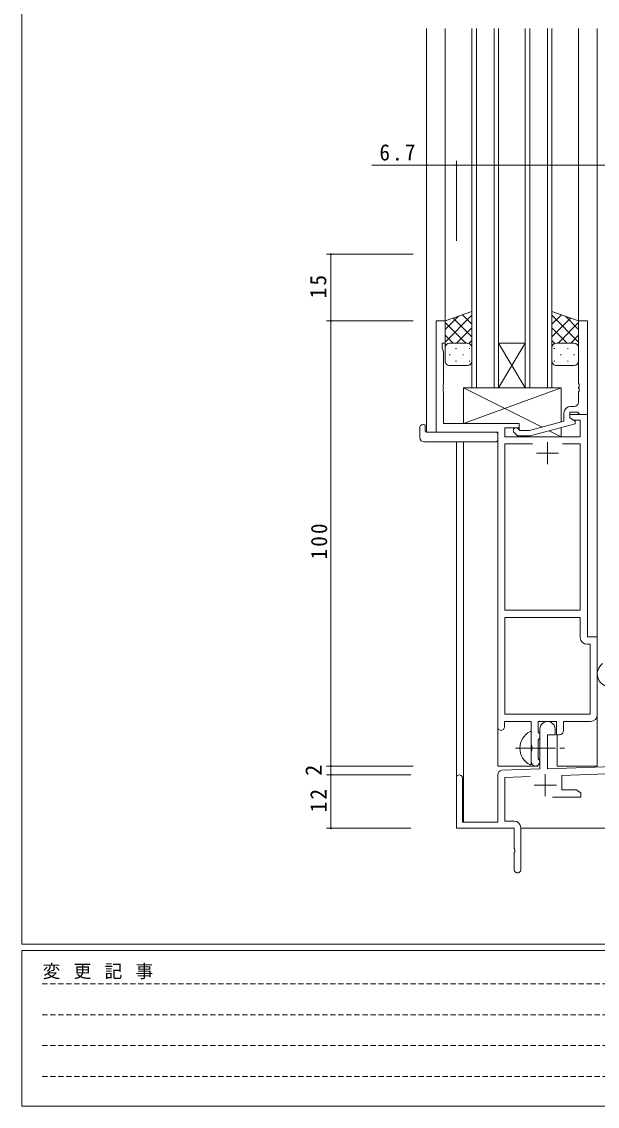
# Model space of a CAD drawing. Units: millimetres on the paper. Extents: x -420 to 373, y -297 to 267.
# Drawn here: x -417.7 to -288.3, y -297 to -53.3 of the extents above; entities that cross this region are included whole.
import ezdxf
from ezdxf.enums import TextEntityAlignment as Align

# ---------------------------------------------------------------- set-up
doc = ezdxf.new("R2010")
doc.units = ezdxf.units.MM
doc.linetypes.add('CHAIN2', pattern=[12, 9, -1, 1, -1])
doc.linetypes.add('DASHED1', pattern=[1.8, 1.2, -0.6])
for name, color, linetype, lineweight in [('0-1_YKK_ZWAK', 7, 'Continuous', 9), ('0-3_YKK_12', 2, 'Continuous', 9), ('0-4_YKK_D', 6, 'Continuous', 9), ('0-6_YKK_13', 4, 'Continuous', 9), ('0-7_YKK_11', 7, 'Continuous', 9)]:
    doc.layers.add(name, color=color, linetype=linetype, lineweight=lineweight)
doc.styles.add('ＭＳ ゴシック', font='')
doc.styles.get('ＭＳ ゴシック').set_extended_font_data('MS Gothic')

msp = doc.modelspace()

# ---------------------------------------------------------------- linework, layer by layer
at = {"layer": '0-1_YKK_ZWAK'}
for p, q in [((-417.7, -260.6), (-417.7, 264.4)), ((352.3, -260.6), (-417.7, -260.6)), ((-417.7, -297), (-417.7, -262)), ((314.5, -262), (-417.7, -262)), ((-417.7, -297), (314.5, -297))]:
    msp.add_line(p, q, dxfattribs=at)
at = {"layer": '0-1_YKK_ZWAK', "linetype": 'DASHED1'}
for p, q in [((-413.101, -269.512), (-164.909, -269.512)), ((-413.101, -276.441), (-164.909, -276.441)), ((-413.101, -283.37), (-164.909, -283.37)), ((-413.101, -290.298), (-164.909, -290.298))]:
    msp.add_line(p, q, dxfattribs=at)
at = {"layer": '0-3_YKK_12'}
for p, q in [((-326.664, -54.786), (-326.664, -145.536)), ((-322.464, -54.786), (-322.464, -121.036)), ((-316.464, -54.786), (-316.464, -135.536)), ((-315.464, -135.536), (-315.464, -54.786)), ((-311.464, -54.786), (-311.464, -135.536)), ((-310.464, -135.536), (-310.464, -54.786)), ((-304.464, -54.786), (-304.464, -135.536)), ((-303.464, -135.536), (-303.464, -54.786)), ((-299.464, -54.786), (-299.464, -135.536)), ((-298.464, -135.536), (-298.464, -54.786)), ((-292.464, -54.786), (-292.464, -121.036)), ((-288.265, -54.786), (-288.265, -220.536)), ((-304.464, -135.536), (-310.464, -125.536)), ((-310.464, -135.536), (-304.464, -125.536)), ((-310.464, -125.536), (-304.464, -125.536)), ((-316.464, -135.536), (-310.464, -135.536)), ((-310.464, -135.536), (-304.464, -135.536)), ((-304.464, -135.536), (-298.464, -135.536)), ((-324.164, -145.536), (-326.664, -145.536)), ((-310.665, -220.536), (-310.664, -145.836)), ((-319.964, -147.723), (-319.964, -223.236)), ((-318.334, -147.723), (-318.334, -233.136)), ((-297.264, -220.536), (-297.264, -213.519)), ((-310.665, -220.536), (-301.664, -220.536)), ((-301.664, -220.536), (-301.664, -220.4)), ((-297.264, -220.536), (-288.265, -220.536)), ((-305.464, -234.536), (-249.964, -234.536))]:
    msp.add_line(p, q, dxfattribs=at)
at = {"layer": '0-4_YKK_D'}
for p, q in [((-326.664, -102.536), (-326.664, -84.536)), ((-319.964, -102.536), (-319.964, -84.536)), ((-319.964, -102.536), (-319.964, -84.536)), ((-319.964, -85.536), (-249.964, -85.536)), ((-329.664, -105.536), (-349.152, -105.536)), ((-348.152, -105.536), (-348.152, -120.536)), ((-329.664, -120.536), (-349.152, -120.536)), ((-329.664, -120.536), (-349.152, -120.536)), ((-348.152, -220.536), (-348.152, -120.536)), ((-330.164, -220.536), (-349.152, -220.536)), ((-329.664, -220.536), (-349.152, -220.536)), ((-348.152, -222.536), (-348.152, -220.536)), ((-330.164, -222.536), (-349.152, -222.536)), ((-330.164, -222.536), (-349.152, -222.536)), ((-348.152, -222.536), (-348.152, -234.536)), ((-330.164, -234.536), (-349.152, -234.536))]:
    msp.add_line(p, q, dxfattribs=at)
msp.add_lwpolyline([(-319.964, -85.536), (-326.664, -85.536), (-338.965, -85.536)], dxfattribs=at)
for centre, start, end in [((-326.664, -85.536), 0, 180), ((-326.664, -85.536), 180, 0), ((-319.964, -85.536), 0, 180), ((-319.964, -85.536), 0, 180), ((-319.964, -85.536), 180, 0), ((-319.964, -85.536), 180, 0), ((-348.152, -105.536), 90, 270), ((-348.152, -105.536), 270, 90), ((-348.152, -120.536), 90, 270), ((-348.152, -120.536), 90, 270), ((-348.152, -120.536), 270, 90), ((-348.152, -120.536), 270, 90), ((-348.152, -220.536), 90, 270), ((-348.152, -220.536), 90, 270), ((-348.152, -220.536), 270, 90), ((-348.152, -220.536), 270, 90), ((-348.152, -222.536), 90, 270), ((-348.152, -222.536), 90, 270), ((-348.152, -222.536), 270, 90), ((-348.152, -222.536), 270, 90), ((-348.152, -234.536), 90, 270), ((-348.152, -234.536), 270, 90)]:
    msp.add_arc(centre, 0.106, start, end, dxfattribs=at)
at = {"layer": '0-6_YKK_13'}
for p, q in [((-316.466, -118.393), (-322.466, -120.536)), ((-322.466, -125.267), (-316.466, -119.267)), ((-316.466, -121.259), (-318.578, -119.147)), ((-316.466, -126.757), (-316.466, -118.393)), ((-298.465, -118.393), (-292.465, -120.536)), ((-298.465, -126.757), (-298.465, -118.393)), ((-298.465, -121.259), (-296.353, -119.147)), ((-292.465, -125.267), (-298.465, -119.267)), ((-322.466, -122.439), (-319.505, -119.478)), ((-322.466, -120.536), (-322.466, -126.536)), ((-317.846, -125.536), (-322.466, -120.915)), ((-316.466, -124.087), (-320.662, -119.891)), ((-298.465, -124.087), (-294.269, -119.891)), ((-297.085, -125.536), (-292.465, -120.915)), ((-292.465, -122.439), (-295.425, -119.478)), ((-292.465, -120.536), (-292.465, -126.536)), ((-320.675, -125.536), (-322.466, -123.744)), ((-319.906, -125.536), (-316.466, -122.096)), ((-295.025, -125.536), (-298.465, -122.096)), ((-294.256, -125.536), (-292.465, -123.744)), ((-322.466, -129.536), (-322.466, -126.536)), ((-321.466, -125.536), (-317.866, -125.536)), ((-321.066, -125.536), (-317.466, -125.536)), ((-317.134, -125.592), (-316.466, -124.924)), ((-316.466, -126.536), (-316.466, -129.536)), ((-297.797, -125.592), (-298.465, -124.924)), ((-298.465, -126.536), (-298.465, -129.536)), ((-293.865, -125.536), (-297.465, -125.536)), ((-293.465, -125.536), (-297.065, -125.536)), ((-292.465, -129.536), (-292.465, -126.536)), ((-321.546, -128.172), (-321.346, -128.172)), ((-320.131, -126.757), (-319.931, -126.757)), ((-318.516, -128.172), (-318.316, -128.172)), ((-317.101, -126.757), (-316.901, -126.757)), ((-297.83, -126.757), (-298.03, -126.757)), ((-296.415, -128.172), (-296.615, -128.172)), ((-294.8, -126.757), (-295, -126.757)), ((-293.385, -128.172), (-293.585, -128.172)), ((-317.466, -130.536), (-321.466, -130.536)), ((-320.131, -129.587), (-319.931, -129.587)), ((-317.101, -129.587), (-316.901, -129.587)), ((-297.83, -129.587), (-298.03, -129.587)), ((-297.465, -130.536), (-293.465, -130.536)), ((-294.8, -129.587), (-295, -129.587)), ((-300.686, -144.375), (-318.365, -135.536)), ((-318.365, -143.536), (-296.365, -135.536)), ((-328.152, -146.723), (-328.152, -144.348)), ((-327.152, -143.844), (-326.965, -143.844)), ((-326.965, -143.844), (-326.965, -144.344)), ((-326.965, -145.236), (-326.965, -144.344)), ((-326.665, -145.536), (-311.165, -145.536)), ((-310.665, -146.036), (-310.665, -146.723)), ((-296.365, -146.536), (-299.069, -145.184)), ((-327.152, -147.723), (-311.165, -147.723)), ((-310.665, -146.723), (-310.665, -147.223)), ((-303.165, -220.131), (-303.165, -212.94))]:
    msp.add_line(p, q, dxfattribs=at)
at = {"layer": '0-6_YKK_13', "linetype": 'CHAIN2'}
msp.add_line((-306.665, -216.536), (-294.677, -216.536), dxfattribs=at)
at = {"layer": '0-6_YKK_13'}
for points in [[(-318.365, -143.536), (-318.365, -135.536), (-296.365, -135.536), (-296.365, -143.217)], [(-305.865, -144.987), (-305.865, -143.536), (-318.365, -143.536)], [(-296.365, -144.459), (-296.365, -146.536), (-305.865, -146.536), (-305.865, -146.336)]]:
    msp.add_lwpolyline(points, dxfattribs=at)
for centre, radius, start, end in [((-321.466, -126.536), 1, 89.99998, 179.99998), ((-321.466, -126.536), 1, 89.99998, 179.99998), ((-317.466, -126.536), 1, 359.99998, 89.99998), ((-317.466, -126.536), 1, 359.99998, 89.99998), ((-297.465, -126.536), 1, 89.99998, 179.99998), ((-297.465, -126.536), 1, 89.99998, 179.99998), ((-293.465, -126.536), 1, 359.99998, 89.99998), ((-293.465, -126.536), 1, 359.99998, 89.99998), ((-321.466, -129.536), 1, 179.99998, 269.99998), ((-317.466, -129.536), 1, 269.99998, 359.99998), ((-297.465, -129.536), 1, 179.99998, 269.99998), ((-293.465, -129.536), 1, 269.99998, 359.99998), ((-327.688, -144.331), 0.462, 136.9505, 182.04652), ((-327.382, -144.974), 1.153, 78.49471, 123.87698), ((-326.665, -145.236), 0.3, 180, 270), ((-311.165, -146.036), 0.5, 0, 90), ((-327.152, -146.723), 1, 180, 269.99493), ((-311.165, -147.223), 0.5, 269.99889, 0), ((-285.38, -199.856), 2.885, 126.45192, 263.90388), ((-301.465, -216.536), 4.2, 117.28096, 242.71902), ((-303.319, -212.94), 0.154, 0, 117.28096), ((-303.319, -220.131), 0.154, 242.71902, 0)]:
    msp.add_arc(centre, radius, start, end, dxfattribs=at)
at = {"layer": '0-7_YKK_11'}
for p, q in [((-293.465, -139.736), (-294.265, -139.736)), ((-299.465, -147.736), (-299.465, -152.736)), ((-296.114, -148.166), (-292.095, -148.166)), ((-301.965, -150.236), (-296.965, -150.236)), ((-309.035, -208.906), (-309.035, -187.166)), ((-299.964, -222.336), (-299.964, -227.336)), ((-302.464, -224.836), (-297.464, -224.836)), ((-305.464, -234.406), (-305.464, -243.786))]:
    msp.add_line(p, q, dxfattribs=at)
for points in [[(-310.665, -211.786), (-310.665, -145.536), (-324.465, -145.536), (-324.465, -120.536), (-322.465, -120.536), (-322.465, -125.536), (-323.165, -125.536), (-323.165, -126.54), (-322.835, -127.447), (-322.835, -134.577), (-322.955, -134.761), (-322.955, -135.31), (-322.835, -135.494), (-322.835, -135.577), (-322.955, -135.761), (-322.955, -136.31), (-322.835, -136.494), (-322.835, -143.536), (-305.865, -143.536), (-305.865, -144.536), (-309.035, -144.536), (-309.035, -146.536), (-292.095, -146.536), (-292.095, -142.836), (-293.599, -142.836), (-294.465, -142.336), (-294.465, -141.536), (-290.465, -141.536), (-290.465, -191.536), (-288.265, -191.536), (-288.265, -209.036)], [(-290.465, -141.536), (-290.465, -120.536), (-292.465, -120.536), (-292.465, -134.577), (-292.345, -134.761), (-292.345, -135.31), (-292.465, -135.494), (-292.465, -135.577), (-292.345, -135.761), (-292.345, -136.31), (-292.465, -136.494), (-292.465, -138.736)], [(-306.989, -145.56), (-306.213, -146.336), (-303.368, -146.336), (-293.265, -143.628), (-293.265, -143.028), (-294.465, -142.336), (-294.465, -141.036), (-292.665, -141.036), (-292.465, -141.236), (-292.165, -141.536), (-290.465, -141.536)], [(-295.765, -141.236), (-295.765, -143.056), (-303.526, -145.136), (-305.716, -145.136), (-306.14, -144.711)], [(-296.114, -148.166), (-292.095, -148.166), (-292.095, -185.536), (-309.035, -185.536), (-309.035, -148.166), (-302.815, -148.166)], [(-309.035, -208.906), (-309.035, -187.166), (-292.095, -187.166), (-292.095, -191.666)], [(-290.595, -193.166), (-289.895, -193.166), (-289.895, -208.906), (-309.035, -208.906)], [(-303.165, -219.536), (-303.165, -217.206), (-303.022, -217.015), (-303.022, -216.056), (-303.165, -215.865), (-303.165, -210.536), (-309.165, -210.536), (-309.165, -211.786)], [(-296.835, -213.536), (-297.465, -213.536), (-297.465, -210.536), (-301.535, -210.536), (-301.535, -212.853), (-301.387, -213.046), (-301.165, -213.336), (-301.165, -214.236), (-301.387, -214.525), (-301.535, -214.718), (-301.535, -218.853), (-301.387, -219.046), (-301.165, -219.336), (-301.165, -219.536)], [(-289.765, -210.536), (-295.835, -210.536), (-295.835, -212.536)], [(-309.699, -221.502), (-301.164, -221.204), (-301.164, -212.236)], [(-297.764, -212.236), (-297.764, -213.536), (-299.464, -213.536), (-299.464, -221.144), (-278.174, -220.401)], [(-306.964, -243.786), (-306.964, -239.994), (-306.844, -239.81), (-306.844, -239.261), (-306.964, -239.077), (-306.964, -234.536), (-319.964, -234.536), (-319.964, -223.236)], [(-318.564, -223.236), (-318.564, -233.136), (-310.664, -233.136), (-310.664, -222.501)], [(-303.397, -222.913), (-309.034, -223.11), (-309.034, -232.906), (-306.964, -232.906)], [(-278.117, -222.03), (-296.264, -222.664), (-296.264, -225.906), (-293.056, -225.906), (-291.964, -226.536), (-291.964, -227.536), (-298.314, -227.536)]]:
    msp.add_lwpolyline(points, dxfattribs=at)
for centre, radius, start, end in [((-293.465, -138.736), 1, 270, 359.99998), ((-294.265, -141.236), 1.5, 90, 179.99998), ((-306.565, -145.136), 0.6, 44.99998, 225), ((-290.595, -191.666), 1.5, 180, 269.99998), ((-289.765, -209.036), 1.5, 270, 359.99998), ((-309.915, -211.786), 0.75, 179.99998, 0), ((-299.464, -212.236), 1.7, 359.99998, 180), ((-296.835, -212.536), 1, 270, 359.99998), ((-309.664, -222.501), 1, 91.99997, 179.99998), ((-302.165, -219.536), 1, 180, 269.99998), ((-302.165, -219.536), 1, 270, 359.99998), ((-319.264, -223.236), 0.7, 359.99998, 180), ((-306.964, -234.406), 1.5, 0, 89.99998), ((-306.214, -243.786), 0.75, 179.99998, 0)]:
    msp.add_arc(centre, radius, start, end, dxfattribs=at)

# ---------------------------------------------------------------- texts
at = {"layer": '0-1_YKK_ZWAK', "insert": (-412.986, -268.447), "char_height": 2.933, "attachment_point": 7, "style": 'ＭＳ ゴシック'}
msp.add_mtext('\\T1.16;変\\~更\\~記\\~事', dxfattribs=at)
at = {"layer": '0-4_YKK_D', "color": 3, "style": 'ＭＳ ゴシック'}
msp.add_text('2', height=3.666, rotation=90, dxfattribs=at).set_placement((-349.152, -222.736), align=Align.BOTTOM_LEFT)
at = {"layer": '0-4_YKK_D', "color": 3, "insert": (-337.265, -84.536), "char_height": 3.666, "attachment_point": 7, "style": 'ＭＳ ゴシック'}
msp.add_mtext('\\T1.21;\\W0.95;6.7', dxfattribs=at)
at = {"layer": '0-4_YKK_D', "color": 3, "char_height": 3.666, "attachment_point": 7, "rotation": 90, "style": 'ＭＳ ゴシック'}
for s, insert in [('\\T1.21;\\W0.95;15', (-349.152, -115.436)), ('\\T1.21;\\W0.95;100', (-348.952, -174.136)), ('\\T1.21;\\W0.95;12', (-349.152, -230.936))]:
    msp.add_mtext(s, dxfattribs=dict(at, insert=insert))

doc.saveas('drawing.dxf')
